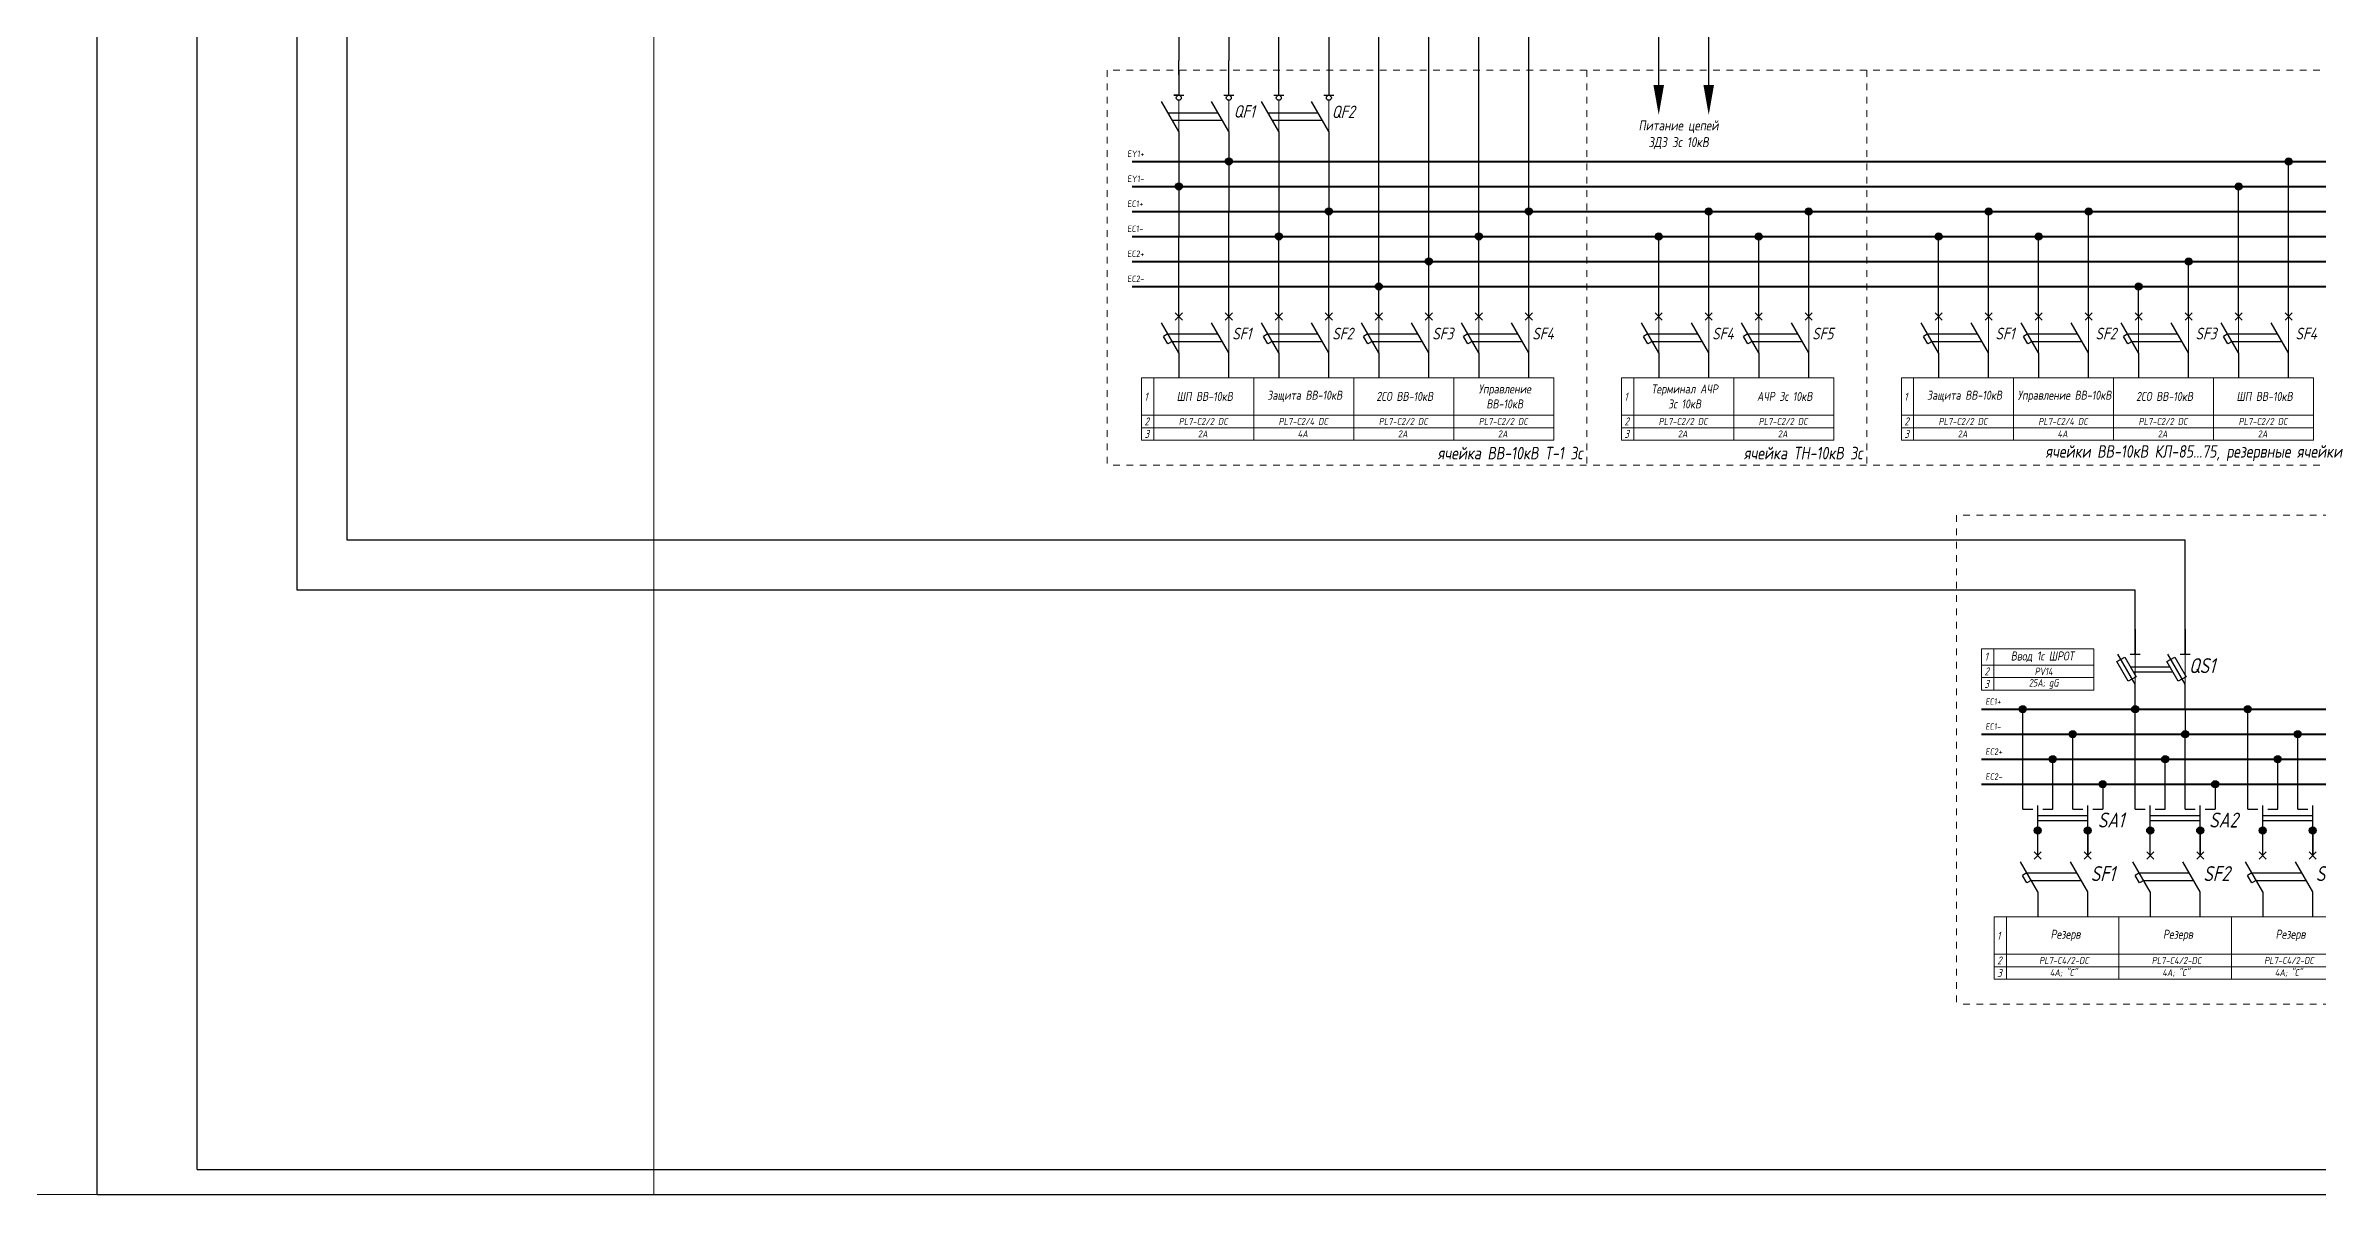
# Model space of a CAD drawing. Header units: millimetres. Extents: x 9 to 5215, y -207 to 4633.
# Drawn here: x 4232.9 to 4573.7, y 3793 to 3965.3 of the extents above; entities that cross this region are included whole.
import ezdxf
from ezdxf.enums import TextEntityAlignment as Align

# ---------------------------------------------------------------- set-up
doc = ezdxf.new("R2010")
doc.units = ezdxf.units.MM
doc.linetypes.add('JIS_02_1.0', pattern=[2, 1, -1])
doc.layers.add('Разрывы', color=10, linetype='Continuous')
doc.layers.add('Рамка', color=1, linetype='Continuous', plot=False)
doc.styles.add('eskdw', font='GOST_ANT.TTF', dxfattribs={"oblique": 10})
doc.styles.get("Standard").update_dxf_attribs({"font": 'GOST_ANT.TTF', "oblique": 10, "height": 2.5})
doc.styles.add('Гост', font='GOST_ANT.TTF', dxfattribs={"oblique": 10, "height": 1.4})
doc.styles.add('Шины', font='gost_1.ttf', dxfattribs={"oblique": 5, "height": 1.2})

msp = doc.modelspace()

# ---------------------------------------------------------------- hatches: boundary and pattern name
for points in [[(4410.95, 3947.95, 1), (4409.9, 3947.95, 1)], [(4410.95, 3947.95, 1), (4409.9, 3947.95, 1)], [(4569.92, 3947.95, 1), (4568.87, 3947.95, 1)], [(4569.92, 3947.95, 1), (4568.87, 3947.95, 1)], [(4403.45, 3944.2, 1), (4402.4, 3944.2, 1)], [(4403.45, 3944.2, 1), (4402.4, 3944.2, 1)], [(4403.45, 3944.2, 1), (4402.4, 3944.2, 1)], [(4562.42, 3944.2, 1), (4561.37, 3944.2, 1)], [(4562.42, 3944.2, 1), (4561.37, 3944.2, 1)], [(4562.42, 3944.2, 1), (4561.37, 3944.2, 1)], [(4425.95, 3940.45, 1), (4424.9, 3940.45, 1)], [(4425.95, 3940.45, 1), (4424.9, 3940.45, 1)], [(4455.95, 3940.45, 1), (4454.9, 3940.45, 1)], [(4455.95, 3940.45, 1), (4454.9, 3940.45, 1)], [(4482.93, 3940.45, 1), (4481.88, 3940.45, 1)], [(4482.93, 3940.45, 1), (4481.88, 3940.45, 1)], [(4497.93, 3940.45, 1), (4496.88, 3940.45, 1)], [(4497.93, 3940.45, 1), (4496.88, 3940.45, 1)], [(4524.92, 3940.45, 1), (4523.87, 3940.45, 1)], [(4524.92, 3940.45, 1), (4523.87, 3940.45, 1)], [(4539.92, 3940.45, 1), (4538.87, 3940.45, 1)], [(4539.92, 3940.45, 1), (4538.87, 3940.45, 1)], [(4418.45, 3936.7, 1), (4417.4, 3936.7, 1)], [(4418.45, 3936.7, 1), (4417.4, 3936.7, 1)], [(4418.45, 3936.7, 1), (4417.4, 3936.7, 1)], [(4448.45, 3936.7, 1), (4447.4, 3936.7, 1)], [(4448.45, 3936.7, 1), (4447.4, 3936.7, 1)], [(4448.45, 3936.7, 1), (4447.4, 3936.7, 1)], [(4475.43, 3936.7, 1), (4474.38, 3936.7, 1)], [(4475.43, 3936.7, 1), (4474.38, 3936.7, 1)], [(4475.43, 3936.7, 1), (4474.38, 3936.7, 1)], [(4490.43, 3936.7, 1), (4489.38, 3936.7, 1)], [(4490.43, 3936.7, 1), (4489.38, 3936.7, 1)], [(4490.43, 3936.7, 1), (4489.38, 3936.7, 1)], [(4517.42, 3936.7, 1), (4516.37, 3936.7, 1)], [(4517.42, 3936.7, 1), (4516.37, 3936.7, 1)], [(4517.42, 3936.7, 1), (4516.37, 3936.7, 1)], [(4532.42, 3936.7, 1), (4531.37, 3936.7, 1)], [(4532.42, 3936.7, 1), (4531.37, 3936.7, 1)], [(4532.42, 3936.7, 1), (4531.37, 3936.7, 1)], [(4440.95, 3932.95, 1), (4439.9, 3932.95, 1)], [(4440.95, 3932.95, 1), (4439.9, 3932.95, 1)], [(4554.92, 3932.95, 1), (4553.87, 3932.95, 1)], [(4554.92, 3932.95, 1), (4553.87, 3932.95, 1)], [(4433.45, 3929.2, 1), (4432.4, 3929.2, 1)], [(4433.45, 3929.2, 1), (4432.4, 3929.2, 1)], [(4433.45, 3929.2, 1), (4432.4, 3929.2, 1)], [(4547.42, 3929.2, 1), (4546.37, 3929.2, 1)], [(4547.42, 3929.2, 1), (4546.37, 3929.2, 1)], [(4547.42, 3929.2, 1), (4546.37, 3929.2, 1)], [(4530.03, 3865.81, 1), (4528.98, 3865.81, 1)], [(4530.03, 3865.81, 1), (4528.98, 3865.81, 1)], [(4546.91, 3865.81, 1), (4545.86, 3865.81, 1)], [(4546.91, 3865.81, 1), (4545.86, 3865.81, 1)], [(4563.78, 3865.81, 1), (4562.73, 3865.81, 1)], [(4563.78, 3865.81, 1), (4562.73, 3865.81, 1)], [(4537.53, 3862.06, 1), (4536.48, 3862.06, 1)], [(4537.53, 3862.06, 1), (4536.48, 3862.06, 1)], [(4554.41, 3862.06, 1), (4553.36, 3862.06, 1)], [(4554.41, 3862.06, 1), (4553.36, 3862.06, 1)], [(4571.28, 3862.06, 1), (4570.23, 3862.06, 1)], [(4571.28, 3862.06, 1), (4570.23, 3862.06, 1)], [(4534.53, 3858.31, 1), (4533.48, 3858.31, 1)], [(4534.53, 3858.31, 1), (4533.48, 3858.31, 1)], [(4551.41, 3858.31, 1), (4550.36, 3858.31, 1)], [(4551.41, 3858.31, 1), (4550.36, 3858.31, 1)], [(4568.28, 3858.31, 1), (4567.23, 3858.31, 1)], [(4568.28, 3858.31, 1), (4567.23, 3858.31, 1)], [(4542.03, 3854.56, 1), (4540.98, 3854.56, 1)], [(4542.03, 3854.56, 1), (4540.98, 3854.56, 1)], [(4558.91, 3854.56, 1), (4557.86, 3854.56, 1)], [(4558.91, 3854.56, 1), (4557.86, 3854.56, 1)], [(4532.28, 3847.62, 1), (4531.23, 3847.62, 1)], [(4532.28, 3847.62, 1), (4531.23, 3847.62, 1)], [(4532.28, 3847.62, 1), (4531.23, 3847.62, 1)], [(4539.78, 3847.62, 1), (4538.73, 3847.62, 1)], [(4539.78, 3847.62, 1), (4538.73, 3847.62, 1)], [(4539.78, 3847.62, 1), (4538.73, 3847.62, 1)], [(4549.16, 3847.62, 1), (4548.11, 3847.62, 1)], [(4549.16, 3847.62, 1), (4548.11, 3847.62, 1)], [(4549.16, 3847.62, 1), (4548.11, 3847.62, 1)], [(4556.66, 3847.62, 1), (4555.61, 3847.62, 1)], [(4556.66, 3847.62, 1), (4555.61, 3847.62, 1)], [(4556.66, 3847.62, 1), (4555.61, 3847.62, 1)], [(4566.03, 3847.62, 1), (4564.98, 3847.62, 1)], [(4566.03, 3847.62, 1), (4564.98, 3847.62, 1)], [(4566.03, 3847.62, 1), (4564.98, 3847.62, 1)], [(4573.53, 3847.62, 1), (4572.48, 3847.62, 1)], [(4573.53, 3847.62, 1), (4572.48, 3847.62, 1)], [(4573.53, 3847.62, 1), (4572.48, 3847.62, 1)]]:
    msp.add_hatch(color=256).paths.add_polyline_path(points)

# ---------------------------------------------------------------- linework, layer by layer
for p, q in [((4240.68, 3793.03), (4240.68, 4330.17)), ((4447.93, 3936.7), (4447.93, 4133.52)), ((4455.43, 3940.45), (4455.43, 4133.52)), ((4474.91, 3963.86), (4474.91, 4133.52)), ((4482.41, 3963.86), (4482.41, 4133.52)), ((4255.68, 3796.78), (4255.68, 3995.86)), ((4417.93, 3957.87), (4417.93, 3994.38)), ((4425.43, 3994.38), (4425.43, 3957.87)), ((4432.93, 3960.95), (4432.93, 3994.38)), ((4440.43, 3960.95), (4440.43, 3994.38)), ((4278.21, 3891.15), (4278.21, 3974.85)), ((4410.43, 3974.85), (4410.43, 3963.07)), ((4270.71, 3883.65), (4270.71, 3967.35)), ((4402.93, 3967.35), (4402.93, 3963.07)), ((4402.93, 3960.95), (4402.93, 3963.07)), ((4402.93, 3961.62), (4402.93, 3957.87)), ((4410.43, 3957.87), (4410.43, 3963.07)), ((4432.93, 3929.2), (4432.93, 3960.95)), ((4440.43, 3932.95), (4440.43, 3960.95)), ((4402.93, 3952.44), (4400.33, 3956.94)), ((4402.93, 3957.87), (4402.18, 3957.87)), ((4402.18, 3957.87), (4403.68, 3957.87)), ((4410.43, 3952.44), (4407.83, 3956.94)), ((4409.68, 3957.87), (4411.18, 3957.87)), ((4417.93, 3952.44), (4415.33, 3956.94)), ((4417.18, 3957.87), (4418.68, 3957.87)), ((4425.43, 3952.44), (4422.83, 3956.94)), ((4424.68, 3957.87), (4426.18, 3957.87)), ((4400.98, 3955.81), (4400.98, 3955.81)), ((4400.98, 3955.81), (4400.98, 3955.81)), ((4401.3, 3955.25), (4408.8, 3955.25)), ((4401.95, 3954.13), (4409.45, 3954.13)), ((4408.48, 3955.81), (4408.48, 3955.81)), ((4415.98, 3955.81), (4415.98, 3955.81)), ((4415.98, 3955.81), (4415.98, 3955.81)), ((4416.3, 3955.25), (4423.8, 3955.25)), ((4416.95, 3954.13), (4424.45, 3954.13)), ((4423.48, 3955.81), (4423.48, 3955.81)), ((4402.93, 3952.44), (4402.93, 3936.69)), ((4410.43, 3952.44), (4410.43, 3940.44)), ((4417.93, 3952.44), (4417.93, 3944.2)), ((4425.43, 3952.44), (4425.43, 3947.94)), ((4425.43, 3947.94), (4425.43, 3940.45)), ((4569.39, 3928.45), (4569.39, 3947.95)), ((4417.93, 3944.2), (4417.93, 3936.7)), ((4561.89, 3928.45), (4561.89, 3944.2)), ((4410.43, 3935.95), (4410.43, 3940.45)), ((4410.43, 3935.95), (4410.43, 3940.45)), ((4410.43, 3928.45), (4410.43, 3940.45)), ((4425.43, 3935.95), (4425.43, 3940.45)), ((4425.43, 3935.95), (4425.43, 3940.45)), ((4425.43, 3928.45), (4425.43, 3940.45)), ((4440.43, 3935.95), (4440.43, 3940.45)), ((4440.43, 3935.95), (4440.43, 3940.45)), ((4440.43, 3935.95), (4440.43, 3940.45)), ((4455.43, 3935.95), (4455.43, 3940.45)), ((4455.43, 3935.95), (4455.43, 3940.45)), ((4455.43, 3928.45), (4455.43, 3940.45)), ((4482.41, 3935.95), (4482.41, 3940.45)), ((4482.41, 3935.95), (4482.41, 3940.45)), ((4482.41, 3928.45), (4482.41, 3940.45)), ((4497.41, 3935.95), (4497.41, 3940.45)), ((4497.41, 3935.95), (4497.41, 3940.45)), ((4497.41, 3928.45), (4497.41, 3940.45)), ((4524.39, 3928.45), (4524.39, 3940.45)), ((4539.39, 3928.45), (4539.39, 3940.45)), ((4402.93, 3935.95), (4402.93, 3936.7)), ((4402.93, 3928.45), (4402.93, 3936.7)), ((4417.93, 3935.95), (4417.93, 3936.7)), ((4417.93, 3928.45), (4417.93, 3936.7)), ((4432.93, 3935.95), (4432.93, 3936.7)), ((4432.93, 3935.95), (4432.93, 3936.7)), ((4447.93, 3935.95), (4447.93, 3936.7)), ((4447.93, 3928.45), (4447.93, 3936.7)), ((4474.91, 3935.95), (4474.91, 3936.7)), ((4474.91, 3928.45), (4474.91, 3936.7)), ((4489.91, 3935.95), (4489.91, 3936.7)), ((4489.91, 3928.45), (4489.91, 3936.7)), ((4516.89, 3928.45), (4516.89, 3936.7)), ((4531.89, 3928.45), (4531.89, 3936.7)), ((4440.43, 3928.45), (4440.43, 3932.95)), ((4440.43, 3928.45), (4440.43, 3932.95)), ((4440.43, 3928.45), (4440.43, 3932.95)), ((4554.39, 3928.45), (4554.39, 3932.95)), ((4554.39, 3928.45), (4554.39, 3932.95)), ((4554.39, 3928.45), (4554.39, 3932.95)), ((4402.93, 3924.7), (4402.93, 3928.45)), ((4410.43, 3924.7), (4410.43, 3928.45)), ((4410.43, 3924.7), (4410.43, 3928.45)), ((4417.93, 3924.7), (4417.93, 3928.45)), ((4425.43, 3924.7), (4425.43, 3928.45)), ((4425.43, 3924.7), (4425.43, 3928.45)), ((4432.93, 3928.45), (4432.93, 3929.2)), ((4432.93, 3928.45), (4432.93, 3929.2)), ((4432.93, 3924.7), (4432.93, 3928.45)), ((4440.43, 3924.7), (4440.43, 3928.45)), ((4440.43, 3924.7), (4440.43, 3928.45)), ((4447.93, 3924.7), (4447.93, 3928.45)), ((4455.43, 3924.7), (4455.43, 3928.45)), ((4455.43, 3924.7), (4455.43, 3928.45)), ((4474.91, 3924.7), (4474.91, 3928.45)), ((4482.41, 3924.7), (4482.41, 3928.45)), ((4482.41, 3924.7), (4482.41, 3928.45)), ((4489.91, 3924.7), (4489.91, 3928.45)), ((4497.41, 3924.7), (4497.41, 3928.45)), ((4497.41, 3924.7), (4497.41, 3928.45)), ((4516.89, 3924.7), (4516.89, 3928.45)), ((4524.39, 3924.7), (4524.39, 3928.45)), ((4524.39, 3924.7), (4524.39, 3928.45)), ((4531.89, 3924.7), (4531.89, 3928.45)), ((4539.39, 3924.7), (4539.39, 3928.45)), ((4539.39, 3924.7), (4539.39, 3928.45)), ((4546.89, 3928.45), (4546.89, 3929.2)), ((4546.89, 3928.45), (4546.89, 3929.2)), ((4546.89, 3924.7), (4546.89, 3928.45)), ((4554.39, 3924.7), (4554.39, 3928.45)), ((4554.39, 3924.7), (4554.39, 3928.45)), ((4561.89, 3924.7), (4561.89, 3928.45)), ((4569.39, 3924.7), (4569.39, 3928.45)), ((4569.39, 3924.7), (4569.39, 3928.45)), ((4402.93, 3919.27), (4400.33, 3923.77)), ((4402.4, 3924.17), (4403.46, 3925.23)), ((4403.46, 3924.17), (4402.4, 3925.23)), ((4410.43, 3919.27), (4407.83, 3923.77)), ((4408.48, 3922.65), (4408.48, 3922.65)), ((4409.9, 3924.17), (4410.96, 3925.23)), ((4410.96, 3924.17), (4409.9, 3925.23)), ((4417.93, 3919.27), (4415.33, 3923.77)), ((4417.4, 3924.17), (4418.46, 3925.23)), ((4418.46, 3924.17), (4417.4, 3925.23)), ((4425.43, 3919.27), (4422.83, 3923.77)), ((4423.48, 3922.65), (4423.48, 3922.65)), ((4424.9, 3924.17), (4425.96, 3925.23)), ((4425.96, 3924.17), (4424.9, 3925.23)), ((4432.93, 3919.27), (4430.33, 3923.77)), ((4432.4, 3924.17), (4433.46, 3925.23)), ((4433.46, 3924.17), (4432.4, 3925.23)), ((4440.43, 3919.27), (4437.83, 3923.77)), ((4438.48, 3922.65), (4438.48, 3922.65)), ((4439.9, 3924.17), (4440.96, 3925.23)), ((4440.96, 3924.17), (4439.9, 3925.23)), ((4447.93, 3919.27), (4445.33, 3923.77)), ((4447.4, 3924.17), (4448.46, 3925.23)), ((4448.46, 3924.17), (4447.4, 3925.23)), ((4455.43, 3919.27), (4452.83, 3923.77)), ((4453.48, 3922.65), (4453.48, 3922.65)), ((4454.9, 3924.17), (4455.96, 3925.23)), ((4455.96, 3924.17), (4454.9, 3925.23)), ((4474.91, 3919.27), (4472.31, 3923.77)), ((4474.38, 3924.17), (4475.44, 3925.23)), ((4475.44, 3924.17), (4474.38, 3925.23)), ((4482.41, 3919.27), (4479.81, 3923.77)), ((4480.46, 3922.65), (4480.46, 3922.65)), ((4481.88, 3924.17), (4482.94, 3925.23)), ((4482.94, 3924.17), (4481.88, 3925.23)), ((4489.91, 3919.27), (4487.31, 3923.77)), ((4489.38, 3924.17), (4490.44, 3925.23)), ((4490.44, 3924.17), (4489.38, 3925.23)), ((4497.41, 3919.27), (4494.81, 3923.77)), ((4495.46, 3922.65), (4495.46, 3922.65)), ((4496.88, 3924.17), (4497.94, 3925.23)), ((4497.94, 3924.17), (4496.88, 3925.23)), ((4516.89, 3919.27), (4514.29, 3923.77)), ((4516.36, 3924.17), (4517.42, 3925.23)), ((4517.42, 3924.17), (4516.36, 3925.23)), ((4524.39, 3919.27), (4521.79, 3923.77)), ((4522.44, 3922.65), (4522.44, 3922.65)), ((4523.86, 3924.17), (4524.92, 3925.23)), ((4524.92, 3924.17), (4523.86, 3925.23)), ((4531.89, 3919.27), (4529.29, 3923.77)), ((4531.36, 3924.17), (4532.42, 3925.23)), ((4532.42, 3924.17), (4531.36, 3925.23)), ((4539.39, 3919.27), (4536.79, 3923.77)), ((4537.44, 3922.65), (4537.44, 3922.65)), ((4538.86, 3924.17), (4539.92, 3925.23)), ((4539.92, 3924.17), (4538.86, 3925.23)), ((4546.89, 3919.27), (4544.29, 3923.77)), ((4546.36, 3924.17), (4547.42, 3925.23)), ((4547.42, 3924.17), (4546.36, 3925.23)), ((4554.39, 3919.27), (4551.79, 3923.77)), ((4552.44, 3922.65), (4552.44, 3922.65)), ((4553.86, 3924.17), (4554.92, 3925.23)), ((4554.92, 3924.17), (4553.86, 3925.23)), ((4561.89, 3919.27), (4559.29, 3923.77)), ((4561.36, 3924.17), (4562.42, 3925.23)), ((4562.42, 3924.17), (4561.36, 3925.23)), ((4569.39, 3919.27), (4566.79, 3923.77)), ((4567.44, 3922.65), (4567.44, 3922.65)), ((4568.86, 3924.17), (4569.92, 3925.23)), ((4569.92, 3924.17), (4568.86, 3925.23)), ((4401.3, 3922.09), (4400.65, 3921.71)), ((4401.3, 3920.59), (4400.65, 3921.71)), ((4401.3, 3922.09), (4408.8, 3922.09)), ((4401.95, 3920.96), (4401.3, 3920.59)), ((4401.95, 3920.96), (4409.45, 3920.96)), ((4402.93, 3919.27), (4402.93, 3915.52)), ((4410.43, 3915.52), (4410.43, 3919.27)), ((4416.3, 3922.09), (4415.65, 3921.71)), ((4416.3, 3920.59), (4415.65, 3921.71)), ((4416.3, 3922.09), (4423.8, 3922.09)), ((4416.95, 3920.96), (4416.3, 3920.59)), ((4416.95, 3920.96), (4424.45, 3920.96)), ((4417.93, 3919.27), (4417.93, 3915.52)), ((4425.43, 3915.52), (4425.43, 3919.27)), ((4431.3, 3922.09), (4430.65, 3921.71)), ((4431.3, 3920.59), (4430.65, 3921.71)), ((4431.3, 3922.09), (4438.8, 3922.09)), ((4431.95, 3920.96), (4431.3, 3920.59)), ((4431.95, 3920.96), (4439.45, 3920.96)), ((4432.93, 3919.27), (4432.93, 3915.52)), ((4440.43, 3915.52), (4440.43, 3919.27)), ((4446.3, 3922.09), (4445.65, 3921.71)), ((4446.3, 3920.59), (4445.65, 3921.71)), ((4446.3, 3922.09), (4453.8, 3922.09)), ((4446.95, 3920.96), (4446.3, 3920.59)), ((4446.95, 3920.96), (4454.45, 3920.96)), ((4447.93, 3919.27), (4447.93, 3915.52)), ((4455.43, 3915.52), (4455.43, 3919.27)), ((4473.28, 3922.09), (4472.64, 3921.71)), ((4473.28, 3920.59), (4472.64, 3921.71)), ((4473.28, 3922.09), (4480.78, 3922.09)), ((4473.93, 3920.96), (4473.28, 3920.59)), ((4473.93, 3920.96), (4481.43, 3920.96)), ((4474.91, 3919.27), (4474.91, 3915.52)), ((4482.41, 3915.52), (4482.41, 3919.27)), ((4488.28, 3922.09), (4487.64, 3921.71)), ((4488.28, 3920.59), (4487.64, 3921.71)), ((4488.28, 3922.09), (4495.78, 3922.09)), ((4488.93, 3920.96), (4488.28, 3920.59)), ((4488.93, 3920.96), (4496.43, 3920.96)), ((4489.91, 3919.27), (4489.91, 3915.52)), ((4497.41, 3915.52), (4497.41, 3919.27)), ((4515.27, 3922.09), (4514.62, 3921.71)), ((4515.27, 3920.59), (4514.62, 3921.71)), ((4515.27, 3922.09), (4522.77, 3922.09)), ((4515.92, 3920.96), (4515.27, 3920.59)), ((4515.92, 3920.96), (4523.42, 3920.96)), ((4516.89, 3919.27), (4516.89, 3915.52)), ((4524.39, 3915.52), (4524.39, 3919.27)), ((4530.27, 3922.09), (4529.62, 3921.71)), ((4530.27, 3920.59), (4529.62, 3921.71)), ((4530.27, 3922.09), (4537.77, 3922.09)), ((4530.92, 3920.96), (4530.27, 3920.59)), ((4530.92, 3920.96), (4538.42, 3920.96)), ((4531.89, 3919.27), (4531.89, 3915.52)), ((4539.39, 3915.52), (4539.39, 3919.27)), ((4545.27, 3922.09), (4544.62, 3921.71)), ((4545.27, 3920.59), (4544.62, 3921.71)), ((4545.27, 3922.09), (4552.77, 3922.09)), ((4545.92, 3920.96), (4545.27, 3920.59)), ((4545.92, 3920.96), (4553.42, 3920.96)), ((4546.89, 3919.27), (4546.89, 3915.52)), ((4554.39, 3915.52), (4554.39, 3919.27)), ((4560.27, 3922.09), (4559.62, 3921.71)), ((4560.27, 3920.59), (4559.62, 3921.71)), ((4560.27, 3922.09), (4567.77, 3922.09)), ((4560.92, 3920.96), (4560.27, 3920.59)), ((4560.92, 3920.96), (4568.42, 3920.96)), ((4561.89, 3919.27), (4561.89, 3915.52)), ((4569.39, 3915.52), (4569.39, 3919.27)), ((4553.88, 3891.15), (4278.21, 3891.15)), ((4553.88, 3877.81), (4553.88, 3891.15)), ((4546.38, 3883.65), (4270.71, 3883.65)), ((4546.38, 3877.81), (4546.38, 3883.65)), ((4546.38, 3874.06), (4546.38, 3877.81)), ((4546.38, 3874.06), (4546.38, 3877.81)), ((4546.38, 3877.81), (4546.38, 3874.06)), ((4553.88, 3874.06), (4553.88, 3877.81)), ((4553.88, 3874.06), (4553.88, 3877.81)), ((4553.88, 3877.81), (4553.88, 3874.06)), ((4543.64, 3872.94), (4544.82, 3873.63)), ((4545.34, 3869.99), (4543.64, 3872.94)), ((4546.38, 3869.56), (4543.78, 3874.06)), ((4544.43, 3872.93), (4544.43, 3872.93)), ((4544.82, 3873.63), (4546.53, 3870.67)), ((4545.63, 3874.06), (4547.13, 3874.06)), ((4545.65, 3872.18), (4551.58, 3872.18)), ((4551.14, 3872.94), (4552.32, 3873.63)), ((4552.84, 3869.99), (4551.14, 3872.94)), ((4553.88, 3869.56), (4551.28, 3874.06)), ((4552.32, 3873.63), (4554.03, 3870.67)), ((4553.13, 3874.06), (4554.63, 3874.06)), ((4546.53, 3870.67), (4545.34, 3869.99)), ((4546.09, 3871.43), (4552.01, 3871.43)), ((4546.38, 3865.81), (4546.38, 3869.56)), ((4554.03, 3870.67), (4552.84, 3869.99)), ((4553.88, 3865.81), (4553.88, 3869.56)), ((4529.51, 3850.81), (4529.51, 3865.81)), ((4546.38, 3850.81), (4546.38, 3865.81)), ((4553.88, 3865.81), (4553.88, 3862.06)), ((4563.26, 3850.81), (4563.26, 3865.81)), ((4537.01, 3850.81), (4537.01, 3862.06)), ((4553.88, 3850.81), (4553.88, 3862.06)), ((4570.76, 3850.81), (4570.76, 3862.06)), ((4534.01, 3850.81), (4534.01, 3858.31)), ((4550.88, 3850.81), (4550.88, 3858.31)), ((4567.76, 3850.81), (4567.76, 3858.31)), ((4541.51, 3854.56), (4541.51, 3850.81)), ((4558.38, 3854.56), (4558.38, 3850.81)), ((4531.76, 3847.62), (4531.76, 3851.37)), ((4539.26, 3847.62), (4539.26, 3851.37)), ((4548.63, 3847.62), (4548.63, 3851.37)), ((4556.13, 3847.62), (4556.13, 3851.37)), ((4565.51, 3847.62), (4565.51, 3851.37)), ((4573.01, 3847.62), (4573.01, 3851.37)), ((4529.51, 3850.81), (4531.01, 3850.81)), ((4531.76, 3849.87), (4539.26, 3849.87)), ((4531.76, 3849.12), (4539.26, 3849.12)), ((4531.76, 3843.87), (4531.76, 3847.62)), ((4531.76, 3843.87), (4531.76, 3847.62)), ((4532.51, 3850.81), (4534.01, 3850.81)), ((4537.01, 3850.81), (4538.51, 3850.81)), ((4539.26, 3847.62), (4539.26, 3843.87)), ((4539.26, 3843.87), (4539.26, 3847.62)), ((4540.01, 3850.81), (4541.51, 3850.81)), ((4546.38, 3850.81), (4547.88, 3850.81)), ((4548.63, 3849.87), (4556.13, 3849.87)), ((4548.63, 3849.12), (4556.13, 3849.12)), ((4548.63, 3843.87), (4548.63, 3847.62)), ((4548.63, 3843.87), (4548.63, 3847.62)), ((4549.38, 3850.81), (4550.88, 3850.81)), ((4553.88, 3850.81), (4555.38, 3850.81)), ((4556.13, 3847.62), (4556.13, 3843.87)), ((4556.13, 3843.87), (4556.13, 3847.62)), ((4556.88, 3850.81), (4558.38, 3850.81)), ((4563.26, 3850.81), (4564.76, 3850.81)), ((4565.51, 3849.87), (4573.01, 3849.87)), ((4565.51, 3849.12), (4573.01, 3849.12)), ((4565.51, 3843.87), (4565.51, 3847.62)), ((4565.51, 3843.87), (4565.51, 3847.62)), ((4566.26, 3850.81), (4567.76, 3850.81)), ((4570.76, 3850.81), (4572.26, 3850.81)), ((4573.01, 3847.62), (4573.01, 3843.87)), ((4573.01, 3843.87), (4573.01, 3847.62)), ((4531.23, 3843.34), (4532.29, 3844.4)), ((4532.29, 3843.34), (4531.23, 3844.4)), ((4538.73, 3843.34), (4539.79, 3844.4)), ((4539.79, 3843.34), (4538.73, 3844.4)), ((4548.1, 3843.34), (4549.16, 3844.4)), ((4549.16, 3843.34), (4548.1, 3844.4)), ((4555.6, 3843.34), (4556.66, 3844.4)), ((4556.66, 3843.34), (4555.6, 3844.4)), ((4564.98, 3843.34), (4566.04, 3844.4)), ((4566.04, 3843.34), (4564.98, 3844.4)), ((4572.48, 3843.34), (4573.54, 3844.4)), ((4573.54, 3843.34), (4572.48, 3844.4)), ((4531.76, 3838.44), (4529.16, 3842.94)), ((4530.13, 3841.26), (4529.48, 3840.88)), ((4530.13, 3839.76), (4529.48, 3840.88)), ((4530.13, 3841.26), (4537.63, 3841.26)), ((4539.26, 3838.44), (4536.66, 3842.94)), ((4537.31, 3841.82), (4537.31, 3841.82)), ((4548.63, 3838.44), (4546.03, 3842.94)), ((4547.01, 3841.26), (4546.36, 3840.88)), ((4547.01, 3839.76), (4546.36, 3840.88)), ((4547.01, 3841.26), (4554.51, 3841.26)), ((4556.13, 3838.44), (4553.53, 3842.94)), ((4554.18, 3841.82), (4554.18, 3841.82)), ((4565.51, 3838.44), (4562.91, 3842.94)), ((4563.88, 3841.26), (4563.23, 3840.88)), ((4563.88, 3839.76), (4563.23, 3840.88)), ((4563.88, 3841.26), (4571.38, 3841.26)), ((4573.01, 3838.44), (4570.41, 3842.94)), ((4571.06, 3841.82), (4571.06, 3841.82)), ((4530.78, 3840.13), (4530.13, 3839.76)), ((4530.78, 3840.13), (4538.28, 3840.13)), ((4531.76, 3838.44), (4531.76, 3834.69)), ((4539.26, 3834.69), (4539.26, 3838.44)), ((4547.66, 3840.13), (4547.01, 3839.76)), ((4547.66, 3840.13), (4555.16, 3840.13)), ((4548.63, 3838.44), (4548.63, 3834.69)), ((4556.13, 3834.69), (4556.13, 3838.44)), ((4564.53, 3840.13), (4563.88, 3839.76)), ((4564.53, 3840.13), (4572.03, 3840.13)), ((4565.51, 3838.44), (4565.51, 3834.69)), ((4573.01, 3834.69), (4573.01, 3838.44)), ((4255.68, 3796.78), (5108.88, 3796.78)), ((4240.68, 3793.03), (5215.18, 3793.03))]:
    msp.add_line(p, q)
at = {"ltscale": 5}
for p, q in [((4474.91, 3959.39), (4474.91, 3963.86)), ((4482.41, 3959.39), (4482.41, 3963.86))]:
    msp.add_line(p, q, dxfattribs=at)
at = {"linetype": 'JIS_02_1.0', "lineweight": 9}
for p, q in [((4392.16, 3961.63), (4392.16, 3902.4)), ((4722.07, 3961.63), (4392.16, 3961.63)), ((4506.12, 3961.63), (4506.12, 3902.4)), ((4722.07, 3902.4), (4392.16, 3902.4)), ((4939.57, 3894.9), (4519.57, 3894.9)), ((4519.57, 3894.9), (4519.57, 3821.57)), ((4939.57, 3821.57), (4519.57, 3821.57))]:
    msp.add_line(p, q, dxfattribs=at)
at = {"linetype": 'JIS_02_1.0', "lineweight": 15}
for p, q in [((4464.14, 3961.63), (4464.14, 3902.4)), ((4464.14, 3961.63), (4464.14, 3902.4)), ((4506.12, 3961.63), (4506.12, 3902.4))]:
    msp.add_line(p, q, dxfattribs=at)
at = {"lineweight": 40}
for p, q in [((4395.91, 3947.95), (4716.23, 3947.95)), ((4395.91, 3944.2), (4716.23, 3944.2)), ((4395.91, 3940.45), (4716.23, 3940.45)), ((4395.91, 3936.7), (4716.23, 3936.7)), ((4395.91, 3932.95), (4716.23, 3932.95)), ((4395.91, 3929.2), (4716.23, 3929.2)), ((4523.32, 3865.81), (4916.24, 3865.81)), ((4523.32, 3862.06), (4916.24, 3862.06)), ((4523.32, 3858.31), (4916.24, 3858.31)), ((4523.32, 3854.56), (4916.24, 3854.56))]:
    msp.add_line(p, q, dxfattribs=at)
at = {"lineweight": 9}
for p, q in [((4397.34, 3915.52), (4399.18, 3915.52)), ((4397.34, 3915.52), (4397.34, 3906.15)), ((4399.18, 3915.52), (4399.18, 3906.15)), ((4399.18, 3915.52), (4399.18, 3906.15)), ((4399.18, 3915.52), (4414.18, 3915.52)), ((4414.18, 3915.52), (4414.18, 3906.15)), ((4414.18, 3915.52), (4414.18, 3906.15)), ((4414.18, 3915.52), (4429.18, 3915.52)), ((4429.18, 3915.52), (4429.18, 3906.15)), ((4429.18, 3915.52), (4429.18, 3906.15)), ((4429.18, 3915.52), (4444.18, 3915.52)), ((4429.18, 3915.52), (4429.18, 3906.15)), ((4444.18, 3915.52), (4444.18, 3906.15)), ((4444.18, 3915.52), (4459.18, 3915.52)), ((4459.18, 3915.52), (4459.18, 3906.15)), ((4469.32, 3915.52), (4471.16, 3915.52)), ((4469.32, 3915.52), (4469.32, 3906.15)), ((4471.16, 3915.52), (4471.16, 3906.15)), ((4471.16, 3915.52), (4471.16, 3906.15)), ((4471.16, 3915.52), (4486.16, 3915.52)), ((4486.16, 3915.52), (4486.16, 3906.15)), ((4486.16, 3915.52), (4486.16, 3906.15)), ((4486.16, 3915.52), (4501.16, 3915.52)), ((4501.16, 3915.52), (4501.16, 3906.15)), ((4511.31, 3915.52), (4513.14, 3915.52)), ((4511.31, 3915.52), (4511.31, 3906.15)), ((4513.14, 3915.52), (4513.14, 3906.15)), ((4513.14, 3915.52), (4513.14, 3906.15)), ((4513.14, 3915.52), (4528.14, 3915.52)), ((4528.14, 3915.52), (4528.14, 3906.15)), ((4528.14, 3915.52), (4528.14, 3906.15)), ((4528.14, 3915.52), (4543.14, 3915.52)), ((4543.14, 3915.52), (4543.14, 3906.15)), ((4543.14, 3915.52), (4543.14, 3906.15)), ((4543.14, 3915.52), (4558.14, 3915.52)), ((4543.14, 3915.52), (4543.14, 3906.15)), ((4558.14, 3915.52), (4558.14, 3906.15)), ((4558.14, 3915.52), (4573.14, 3915.52)), ((4573.14, 3915.52), (4573.14, 3906.15)), ((4397.34, 3909.9), (4459.18, 3909.9)), ((4399.18, 3911.77), (4399.18, 3906.15)), ((4399.18, 3911.77), (4399.18, 3906.15)), ((4399.18, 3911.77), (4399.18, 3906.15)), ((4414.18, 3911.77), (4414.18, 3906.15)), ((4414.18, 3911.77), (4414.18, 3906.15)), ((4414.18, 3911.77), (4414.18, 3906.15)), ((4429.18, 3911.77), (4429.18, 3906.15)), ((4429.18, 3911.77), (4429.18, 3906.15)), ((4429.18, 3911.77), (4429.18, 3906.15)), ((4469.32, 3909.9), (4501.16, 3909.9)), ((4471.16, 3911.77), (4471.16, 3906.15)), ((4471.16, 3911.77), (4471.16, 3906.15)), ((4471.16, 3911.77), (4471.16, 3906.15)), ((4486.16, 3911.77), (4486.16, 3906.15)), ((4486.16, 3911.77), (4486.16, 3906.15)), ((4486.16, 3911.77), (4486.16, 3906.15)), ((4511.31, 3909.9), (4573.14, 3909.9)), ((4513.14, 3911.77), (4513.14, 3906.15)), ((4513.14, 3911.77), (4513.14, 3906.15)), ((4513.14, 3911.77), (4513.14, 3906.15)), ((4528.14, 3911.77), (4528.14, 3906.15)), ((4528.14, 3911.77), (4528.14, 3906.15)), ((4528.14, 3911.77), (4528.14, 3906.15)), ((4543.14, 3911.77), (4543.14, 3906.15)), ((4543.14, 3911.77), (4543.14, 3906.15)), ((4543.14, 3911.77), (4543.14, 3906.15)), ((4397.34, 3908.02), (4399.18, 3908.02)), ((4397.34, 3906.15), (4399.18, 3906.15)), ((4399.18, 3908.02), (4414.18, 3908.02)), ((4399.18, 3906.15), (4414.18, 3906.15)), ((4414.18, 3908.02), (4429.18, 3908.02)), ((4414.18, 3906.15), (4429.18, 3906.15)), ((4429.18, 3908.02), (4444.18, 3908.02)), ((4429.18, 3906.15), (4444.18, 3906.15)), ((4444.18, 3908.02), (4459.18, 3908.02)), ((4444.18, 3906.15), (4459.18, 3906.15)), ((4469.32, 3908.02), (4471.16, 3908.02)), ((4469.32, 3906.15), (4471.16, 3906.15)), ((4471.16, 3908.02), (4486.16, 3908.02)), ((4471.16, 3906.15), (4486.16, 3906.15)), ((4486.16, 3908.02), (4501.16, 3908.02)), ((4486.16, 3906.15), (4501.16, 3906.15)), ((4511.31, 3908.02), (4513.14, 3908.02)), ((4511.31, 3906.15), (4513.14, 3906.15)), ((4513.14, 3908.02), (4528.14, 3908.02)), ((4513.14, 3906.15), (4528.14, 3906.15)), ((4528.14, 3908.02), (4543.14, 3908.02)), ((4528.14, 3906.15), (4543.14, 3906.15)), ((4543.14, 3908.02), (4558.14, 3908.02)), ((4543.14, 3906.15), (4558.14, 3906.15)), ((4558.14, 3908.02), (4573.14, 3908.02)), ((4558.14, 3906.15), (4573.14, 3906.15)), ((4523.32, 3874.87), (4525.15, 3874.87)), ((4523.32, 3874.87), (4523.32, 3868.66)), ((4525.15, 3874.87), (4540.15, 3874.87)), ((4525.15, 3874.87), (4525.15, 3868.66)), ((4525.15, 3874.87), (4525.15, 3868.66)), ((4540.15, 3874.87), (4540.15, 3868.66)), ((4523.32, 3872.41), (4525.15, 3872.41)), ((4525.15, 3872.41), (4527.55, 3872.41)), ((4525.66, 3872.41), (4540.15, 3872.41)), ((4523.32, 3870.54), (4525.15, 3870.54)), ((4523.32, 3868.66), (4525.15, 3868.66)), ((4525.15, 3870.54), (4527.55, 3870.54)), ((4525.15, 3868.66), (4527.55, 3868.66)), ((4525.66, 3870.54), (4540.15, 3870.54)), ((4525.66, 3868.66), (4540.15, 3868.66)), ((4525.23, 3834.69), (4525.23, 3825.32)), ((4525.23, 3834.69), (4916.13, 3834.69)), ((4527.07, 3834.69), (4527.07, 3825.32)), ((4527.07, 3834.69), (4527.07, 3825.32)), ((4527.07, 3834.69), (4527.07, 3825.32)), ((4543.94, 3834.69), (4543.94, 3825.32)), ((4560.82, 3834.69), (4560.82, 3825.32)), ((4527.07, 3830.94), (4527.07, 3825.32)), ((4527.07, 3830.94), (4527.07, 3825.32)), ((4527.07, 3830.94), (4527.07, 3825.32)), ((4525.23, 3829.07), (4932.07, 3829.07)), ((4525.23, 3827.19), (4916.13, 3827.19)), ((4525.23, 3825.32), (4916.13, 3825.32))]:
    msp.add_line(p, q, dxfattribs=at)
at = {"ltscale": 5}
for points in [[(4474.91, 3954.92, 0, 1.58, 0), (4474.91, 3959.39, 0, 1.58, 0)], [(4482.41, 3954.92, 0, 1.58, 0), (4482.41, 3959.39, 0, 1.58, 0)]]:
    msp.add_lwpolyline(points, format="xyseb", dxfattribs=at)
for centre, radius in [((4402.93, 3957.49), 0.375), ((4410.43, 3957.49), 0.375), ((4417.93, 3957.49), 0.375), ((4425.43, 3957.49), 0.375), ((4410.43, 3947.95), 0.525), ((4410.43, 3947.95), 0.525), ((4569.39, 3947.95), 0.525), ((4569.39, 3947.95), 0.525), ((4402.93, 3944.2), 0.525), ((4402.93, 3944.2), 0.525), ((4402.93, 3944.2), 0.525), ((4561.89, 3944.2), 0.525), ((4561.89, 3944.2), 0.525), ((4561.89, 3944.2), 0.525), ((4425.43, 3940.45), 0.525), ((4425.43, 3940.45), 0.525), ((4455.43, 3940.45), 0.525), ((4455.43, 3940.45), 0.525), ((4482.41, 3940.45), 0.525), ((4482.41, 3940.45), 0.525), ((4497.41, 3940.45), 0.525), ((4497.41, 3940.45), 0.525), ((4524.39, 3940.45), 0.525), ((4524.39, 3940.45), 0.525), ((4539.39, 3940.45), 0.525), ((4539.39, 3940.45), 0.525), ((4417.93, 3936.7), 0.525), ((4417.93, 3936.7), 0.525), ((4417.93, 3936.7), 0.525), ((4447.93, 3936.7), 0.525), ((4447.93, 3936.7), 0.525), ((4447.93, 3936.7), 0.525), ((4474.91, 3936.7), 0.525), ((4474.91, 3936.7), 0.525), ((4474.91, 3936.7), 0.525), ((4489.91, 3936.7), 0.525), ((4489.91, 3936.7), 0.525), ((4489.91, 3936.7), 0.525), ((4516.89, 3936.7), 0.525), ((4516.89, 3936.7), 0.525), ((4516.89, 3936.7), 0.525), ((4531.89, 3936.7), 0.525), ((4531.89, 3936.7), 0.525), ((4531.89, 3936.7), 0.525), ((4440.43, 3932.95), 0.525), ((4440.43, 3932.95), 0.525), ((4554.39, 3932.95), 0.525), ((4554.39, 3932.95), 0.525), ((4432.93, 3929.2), 0.525), ((4432.93, 3929.2), 0.525), ((4432.93, 3929.2), 0.525), ((4546.89, 3929.2), 0.525), ((4546.89, 3929.2), 0.525), ((4546.89, 3929.2), 0.525), ((4529.51, 3865.81), 0.525), ((4529.51, 3865.81), 0.525), ((4546.38, 3865.81), 0.525), ((4546.38, 3865.81), 0.525), ((4563.26, 3865.81), 0.525), ((4563.26, 3865.81), 0.525), ((4537.01, 3862.06), 0.525), ((4537.01, 3862.06), 0.525), ((4553.88, 3862.06), 0.525), ((4553.88, 3862.06), 0.525), ((4570.76, 3862.06), 0.525), ((4570.76, 3862.06), 0.525), ((4534.01, 3858.31), 0.525), ((4534.01, 3858.31), 0.525), ((4550.88, 3858.31), 0.525), ((4550.88, 3858.31), 0.525), ((4567.76, 3858.31), 0.525), ((4567.76, 3858.31), 0.525), ((4541.51, 3854.56), 0.525), ((4541.51, 3854.56), 0.525), ((4558.38, 3854.56), 0.525), ((4558.38, 3854.56), 0.525), ((4531.76, 3847.62), 0.525), ((4531.76, 3847.62), 0.525), ((4531.76, 3847.62), 0.525), ((4539.26, 3847.62), 0.525), ((4539.26, 3847.62), 0.525), ((4539.26, 3847.62), 0.525), ((4548.63, 3847.62), 0.525), ((4548.63, 3847.62), 0.525), ((4548.63, 3847.62), 0.525), ((4556.13, 3847.62), 0.525), ((4556.13, 3847.62), 0.525), ((4556.13, 3847.62), 0.525), ((4565.51, 3847.62), 0.525), ((4565.51, 3847.62), 0.525), ((4565.51, 3847.62), 0.525), ((4573.01, 3847.62), 0.525), ((4573.01, 3847.62), 0.525), ((4573.01, 3847.62), 0.525)]:
    msp.add_circle(centre, radius)
at = {"layer": 'Разрывы', "lineweight": 13}
for p, q in [((4402.93, 3957.12), (4402.93, 3952.44)), ((4410.43, 3957.12), (4410.43, 3952.44)), ((4417.93, 3957.12), (4417.93, 3952.44)), ((4425.43, 3957.12), (4425.43, 3952.44)), ((4402.93, 3924.7), (4402.93, 3919.27)), ((4410.43, 3924.7), (4410.43, 3919.27)), ((4417.93, 3924.7), (4417.93, 3919.27)), ((4425.43, 3924.7), (4425.43, 3919.27)), ((4432.93, 3924.7), (4432.93, 3919.27)), ((4440.43, 3924.7), (4440.43, 3919.27)), ((4447.93, 3924.7), (4447.93, 3919.27)), ((4455.43, 3924.7), (4455.43, 3919.27)), ((4474.91, 3924.7), (4474.91, 3919.27)), ((4482.41, 3924.7), (4482.41, 3919.27)), ((4489.91, 3924.7), (4489.91, 3919.27)), ((4497.41, 3924.7), (4497.41, 3919.27)), ((4516.89, 3924.7), (4516.89, 3919.27)), ((4524.39, 3924.7), (4524.39, 3919.27)), ((4531.89, 3924.7), (4531.89, 3919.27)), ((4539.39, 3924.7), (4539.39, 3919.27)), ((4546.89, 3924.7), (4546.89, 3919.27)), ((4554.39, 3924.7), (4554.39, 3919.27)), ((4561.89, 3924.7), (4561.89, 3919.27)), ((4569.39, 3924.7), (4569.39, 3919.27)), ((4546.38, 3874.06), (4546.38, 3869.56)), ((4553.88, 3874.06), (4553.88, 3869.56))]:
    msp.add_line(p, q, dxfattribs=at)
at = {"layer": 'Рамка', "lineweight": 9}
for p, q in [((4324.18, 3793.03), (4324.18, 4003.03)), ((4027.18, 3793.03), (4324.18, 3793.03))]:
    msp.add_line(p, q, dxfattribs=at)
at = {"layer": 'Рамка'}
msp.add_line((4324.18, 3793.03), (4621.18, 3793.03), dxfattribs=at)

# ---------------------------------------------------------------- texts
at = {"style": 'eskdw', "oblique": 15}
for s, height, p in [('QF1', 1.875, (4411.16, 3954.51)), ('QF2', 1.875, (4425.86, 3954.45)), ('SF1', 1.766, (4410.93, 3921.25)), ('SF2', 1.766, (4425.93, 3921.25)), ('SF3', 1.766, (4440.93, 3921.25)), ('SF4', 1.766, (4455.93, 3921.25)), ('SF4', 1.766, (4482.91, 3921.25)), ('SF5', 1.766, (4497.91, 3921.25)), ('SF1', 1.766, (4525.4, 3921.25)), ('SF2', 1.766, (4540.4, 3921.25)), ('SF3', 1.766, (4555.4, 3921.25)), ('SF4', 1.766, (4570.4, 3921.25)), ('SF1', 2.25, (4539.69, 3840.03)), ('SF2', 2.25, (4556.57, 3840.03)), ('SF3', 2.25, (4573.44, 3840.03))]:
    msp.add_text(s, height=height, dxfattribs=at).set_placement(p)
at = {"lineweight": 9, "style": 'eskdw', "oblique": 15}
for s, p in [('1', (4397.75, 3912.07)), ('1', (4469.74, 3912.07)), ('1', (4511.72, 3912.07)), ('2', (4397.78, 3908.37)), ('2', (4469.76, 3908.37)), ('2', (4511.75, 3908.37)), ('3', (4397.78, 3906.49)), ('3', (4469.76, 3906.49)), ('3', (4511.75, 3906.49)), ('2', (4523.76, 3870.88)), ('1', (4523.79, 3873.1)), ('3', (4523.76, 3869)), ('1', (4525.65, 3831.24)), ('2', (4525.67, 3827.53)), ('3', (4525.67, 3825.66))]:
    msp.add_text(s, height=1.2, dxfattribs=at).set_placement(p)
at = {"color": 0, "lineweight": 15, "style": 'eskdw', "oblique": 15}
for s, p in [('QS1', (4556.39, 3872.34)), ('SА1', (4542.73, 3849.19)), ('SА2', (4559.6, 3849.19))]:
    msp.add_text(s, height=2.25, dxfattribs=at).set_placement(p, align=Align.MIDDLE_CENTER)
at = {"lineweight": 9, "insert": (4478.22, 3951.94), "char_height": 1.5, "width": 17.4585, "attachment_point": 5, "style": 'Гост'}
msp.add_mtext('\\pl-0.675;Питание цепей \\PЗДЗ 3с 10кВ', dxfattribs=at)
at = {"lineweight": 9}
for s, width, insert, char_height, attachment_point, style in [(' {\\H1.0833x;EY1+}', 7.2274, (4394.65, 3949.59), 0.9, 1, 'Шины'), (' {\\H1.0833x;EY1-}', 7.2274, (4394.65, 3945.84), 0.9, 1, 'Шины'), (' {\\H1.0833x;EC1+}', 7.2274, (4394.65, 3942.09), 0.9, 1, 'Шины'), (' {\\H1.0833x;EC1-}', 7.2274, (4394.65, 3938.34), 0.9, 1, 'Шины'), (' {\\H1.0833x;EC2+}', 7.2274, (4394.65, 3934.59), 0.9, 1, 'Шины'), (' {\\H1.0833x;EC2-}', 7.2274, (4394.65, 3930.84), 0.9, 1, 'Шины'), ('Ввод 1с ШРОТ', 23.4273, (4532.45, 3873.68), 1.35, 5, 'Гост'), (' {\\H1.0833x;EС1+}', 7.2274, (4523.38, 3867.44), 0.9, 1, 'Шины'), (' {\\H1.0833x;EС1-}', 7.2274, (4523.38, 3863.69), 0.9, 1, 'Шины'), (' {\\H1.0833x;EC2+}', 7.2274, (4523.38, 3859.94), 0.9, 1, 'Шины'), (' {\\H1.0833x;EC2-}', 7.2274, (4523.38, 3856.19), 0.9, 1, 'Шины')]:
    msp.add_mtext_dynamic_manual_height_columns(s, width=width, gutter_width=6, heights=[0], dxfattribs=dict(at, insert=insert, char_height=char_height, attachment_point=attachment_point, style=style))
at = {"lineweight": 9, "attachment_point": 5}
for s, insert, char_height, width in [('ШП ВВ-10кВ', (4406.82, 3912.71), 1.35, 17.0098), ('Защита ВВ-10кВ', (4421.82, 3912.71), 1.35, 17.0098), ('2СО ВВ-10кВ', (4436.82, 3912.71), 1.35, 17.0098), ('Управление \\PВВ-10кВ', (4451.82, 3912.71), 1.35, 17.0098), ('\\pt18;Терминал АЧР \\P3с 10кВ', (4478.8, 3912.71), 1.35, 17.0098), ('АЧР 3с 10кВ', (4493.8, 3912.71), 1.35, 17.0098), ('Защита ВВ-10кВ', (4520.78, 3912.71), 1.35, 17.0098), ('Управление ВВ-10кВ', (4535.78, 3912.71), 1.35, 17.0098), ('2СО ВВ-10кВ', (4550.78, 3912.71), 1.35, 17.0098), ('ШП ВВ-10кВ', (4565.78, 3912.71), 1.35, 17.0098), ('\\A1;{\\fGOST 2.304 type A|b0|i0|c0|p34;PL7-C\\fGOST 2.304 type A|b0|i0|c204|p34;2\\fGOST 2.304 type A|b0|i0|c0|p34;/2 DC}', (4406.59, 3908.96), 1.05, 15), ('\\A1;{\\fGOST 2.304 type A|b0|i0|c0|p34;PL7-C\\fGOST 2.304 type A|b0|i0|c204|p34;2\\fGOST 2.304 type A|b0|i0|c0|p34;/\\fGOST 2.304 type A|b0|i0|c204|p34;4\\fGOST 2.304 type A|b0|i0|c0|p34; DC}', (4421.59, 3908.96), 1.05, 15), ('\\A1;{\\fGOST 2.304 type A|b0|i0|c0|p34;PL7-C\\fGOST 2.304 type A|b0|i0|c204|p34;2\\fGOST 2.304 type A|b0|i0|c0|p34;/2 DC}', (4436.59, 3908.96), 1.05, 15), ('\\A1;{\\fGOST 2.304 type A|b0|i0|c0|p34;PL7-C\\fGOST 2.304 type A|b0|i0|c204|p34;2\\fGOST 2.304 type A|b0|i0|c0|p34;/2 DC}', (4451.59, 3908.96), 1.05, 15), ('\\A1;{\\fGOST 2.304 type A|b0|i0|c0|p34;PL7-C\\fGOST 2.304 type A|b0|i0|c204|p34;2\\fGOST 2.304 type A|b0|i0|c0|p34;/2 DC}', (4478.57, 3908.96), 1.05, 15), ('\\A1;{\\fGOST 2.304 type A|b0|i0|c0|p34;PL7-C\\fGOST 2.304 type A|b0|i0|c204|p34;2\\fGOST 2.304 type A|b0|i0|c0|p34;/2 DC}', (4493.57, 3908.96), 1.05, 15), ('\\A1;{\\fGOST 2.304 type A|b0|i0|c0|p34;PL7-C\\fGOST 2.304 type A|b0|i0|c204|p34;2\\fGOST 2.304 type A|b0|i0|c0|p34;/2 DC}', (4520.55, 3908.96), 1.05, 15), ('\\A1;{\\fGOST 2.304 type A|b0|i0|c0|p34;PL7-C\\fGOST 2.304 type A|b0|i0|c204|p34;2\\fGOST 2.304 type A|b0|i0|c0|p34;/\\fGOST 2.304 type A|b0|i0|c204|p34;4\\fGOST 2.304 type A|b0|i0|c0|p34; DC}', (4535.55, 3908.96), 1.05, 15), ('\\A1;{\\fGOST 2.304 type A|b0|i0|c0|p34;PL7-C\\fGOST 2.304 type A|b0|i0|c204|p34;2\\fGOST 2.304 type A|b0|i0|c0|p34;/2 DC}', (4550.55, 3908.96), 1.05, 15), ('\\A1;{\\fGOST 2.304 type A|b0|i0|c0|p34;PL7-C\\fGOST 2.304 type A|b0|i0|c204|p34;2\\fGOST 2.304 type A|b0|i0|c0|p34;/2 DC}', (4565.55, 3908.96), 1.05, 15), ('{\\fGOST 2.304 type A|b0|i0|c204|p34;2А}', (4406.52, 3907.09), 1.05, 15), ('{\\fGOST 2.304 type A|b0|i0|c204|p34;4А}', (4421.52, 3907.09), 1.05, 15), ('{\\fGOST 2.304 type A|b0|i0|c204|p34;2А}', (4436.52, 3907.09), 1.05, 15), ('{\\fGOST 2.304 type A|b0|i0|c204|p34;2А}', (4451.52, 3907.09), 1.05, 15), ('{\\fGOST 2.304 type A|b0|i0|c204|p34;2А}', (4478.51, 3907.09), 1.05, 15), ('{\\fGOST 2.304 type A|b0|i0|c0|p34;2\\fGOST 2.304 type A|b0|i0|c204|p34;А}', (4493.51, 3907.09), 1.05, 15), ('{\\fGOST 2.304 type A|b0|i0|c204|p34;2А}', (4520.49, 3907.09), 1.05, 15), ('{\\fGOST 2.304 type A|b0|i0|c204|p34;4А}', (4535.49, 3907.09), 1.05, 15), ('{\\fGOST 2.304 type A|b0|i0|c204|p34;2А}', (4550.49, 3907.09), 1.05, 15), ('{\\fGOST 2.304 type A|b0|i0|c204|p34;2А}', (4565.49, 3907.09), 1.05, 15), ('{\\fGOST 2.304 type A|b0|i0|c0|p34;PV14}', (4532.65, 3871.47), 1.125, 15), ('{\\fGOST 2.304 type A|b0|i0|c204|p34;25А; \\fGOST 2.304 type A|b0|i0|c0|p34;gG}', (4532.65, 3869.6), 1.125, 15), ('Резерв', (4535.93, 3831.88), 1.35, 17.0098), ('Резерв', (4552.8, 3831.88), 1.35, 17.0098), ('Резерв', (4569.68, 3831.88), 1.35, 17.0098), ('\\A1;PL7-C4/2-DC', (4535.7, 3828.13), 1.05, 15), ('\\A1;PL7-C4/2-DC', (4552.58, 3828.13), 1.05, 15), ('\\A1;PL7-C4/2-DC', (4569.45, 3828.13), 1.05, 15), ('{\\fGOST 2.304 type A|b0|i0|c204|p34;4А; "С"}', (4535.64, 3826.26), 1.05, 15), ('{\\fGOST 2.304 type A|b0|i0|c204|p34;4А; "С"}', (4552.51, 3826.26), 1.05, 15), ('{\\fGOST 2.304 type A|b0|i0|c204|p34;4А; "С"}', (4569.39, 3826.26), 1.05, 15)]:
    msp.add_mtext(s, dxfattribs=dict(at, insert=insert, char_height=char_height, width=width))
at = {"char_height": 1.875, "attachment_point": 6, "style": 'Гост'}
for s, width, insert in [('ячейка ВВ-10кВ Т-1 3с', 37.4467, (4463.46, 3904.21)), ('ячейка ТН-10кВ 3с', 37.4467, (4505.44, 3904.21)), ('ячейки ВВ-10кВ КЛ-85...75, резервные ячейки', 64.5026, (4577.42, 3904.21))]:
    msp.add_mtext_dynamic_manual_height_columns(s, width=width, gutter_width=7, heights=[0], dxfattribs=dict(at, insert=insert))

doc.saveas('drawing.dxf')
